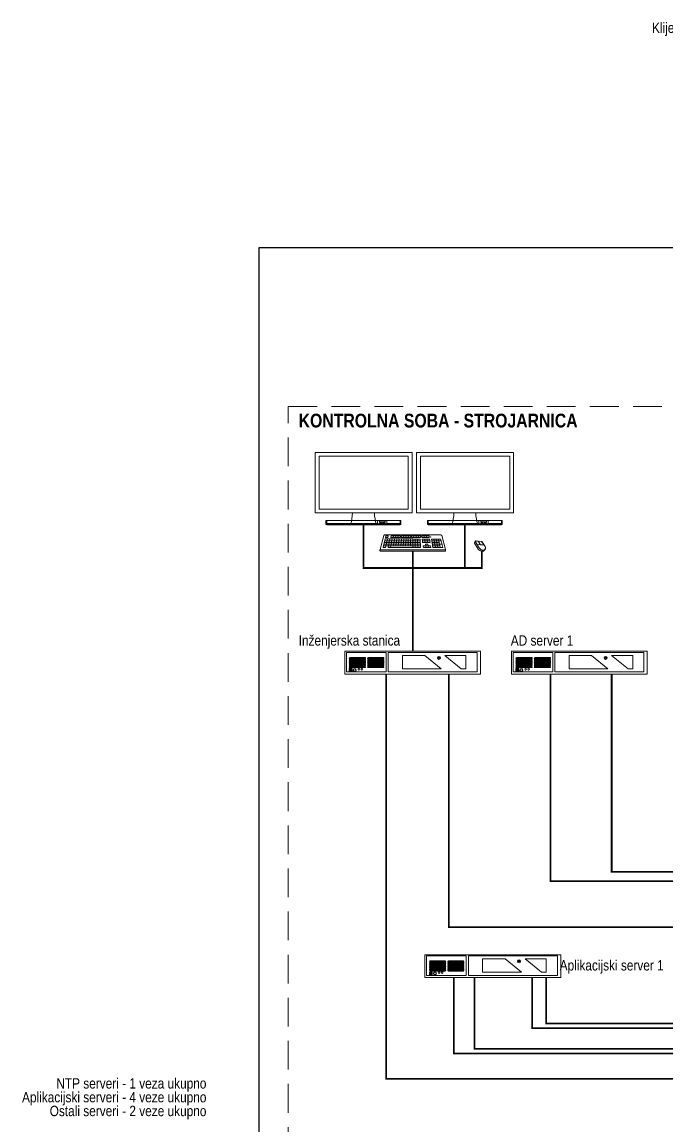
# Model space of a CAD drawing. Header units: inches. Extents: x 67248 to 85686, y -40174 to -31152.
# Drawn here: x 67248 to 68370, y -33457 to -31536 of the extents above; entities that cross this region are included whole.
import ezdxf

# ---------------------------------------------------------------- set-up
doc = ezdxf.new("R2010")
doc.units = ezdxf.units.IN
doc.header["$MEASUREMENT"] = 0
doc.linetypes.add('AUSGEZOGEN', pattern=[3, 1, 1, 1])
doc.linetypes.add('HIDDEN', pattern=[0.375, 0.25, -0.125])
doc.layers.add('! NO PLOT !', color=7, linetype='Continuous', true_color=0xff75dd, plot=False)
doc.layers.add('CP-TOPOLOGY - KVM netvork', color=7, linetype='Continuous', lineweight=20, true_color=0x4b66fb)
doc.layers.add('SI-TOPOLOGY-Ethernet', color=7, linetype='Continuous', lineweight=13, true_color=0x3cf000)
doc.layers.add('SI-General', color=7, linetype='Continuous', lineweight=5)
doc.layers.add('SI-TOPOLOGY-0.00', color=121, linetype='Continuous', lineweight=0)
doc.styles.add('OPIS', font='ARIALN.TTF')

# ---------------------------------------------------------------- blocks, each defined once
blk = doc.blocks.new('Tipkovnica')
at = {"linetype": 'AUSGEZOGEN'}
for p, q in [((-394.1, 49.76), (-395.53, 44.36)), ((-371.57, 49.76), (-370.14, 44.36)), ((-395.55, 44.22), (-395.55, 43.88)), ((-395.41, 44.29), (-370.26, 44.29)), ((-395.41, 43.74), (-370.26, 43.74)), ((-370.12, 44.22), (-370.12, 43.88))]:
    blk.add_line(p, q, dxfattribs=at)
at = {"lineweight": 5}
for p, q in [((-393.54, 48.45), (-394.19, 45.77)), ((-392.93, 50.02), (-393.78, 50.02)), ((-371.91, 50.02), (-393.76, 50.02)), ((-393.7, 47.78), (-392.77, 47.78)), ((-393.54, 48.45), (-392.62, 48.45)), ((-393.27, 49.68), (-393.43, 49.02)), ((-392.56, 49.02), (-393.43, 49.02)), ((-393.27, 49.68), (-392.41, 49.68)), ((-392.62, 48.45), (-393.22, 45.77)), ((-392.77, 47.78), (-391.85, 47.78)), ((-392.62, 48.45), (-391.72, 48.45)), ((-392.41, 49.68), (-392.56, 49.02)), ((-391.72, 48.45), (-392.26, 45.77)), ((-391.85, 47.78), (-382.76, 47.78)), ((-391.85, 47.78), (-382.79, 47.78)), ((-391.72, 48.45), (-388.12, 48.45)), ((-391.24, 49.68), (-391.4, 49.01)), ((-391.4, 49.01), (-390.48, 49.01)), ((-390.81, 48.45), (-391.3, 45.77)), ((-391.24, 49.68), (-390.33, 49.68)), ((-390.33, 49.68), (-390.48, 49.01)), ((-390.48, 49.01), (-389.55, 49.01)), ((-389.91, 48.45), (-390.34, 45.77)), ((-390.33, 49.68), (-389.42, 49.68)), ((-389.7, 47.79), (-388.78, 47.79)), ((-389.42, 49.68), (-389.55, 49.01)), ((-389.55, 49.01), (-387.72, 49.01)), ((-389.42, 49.68), (-387.61, 49.68)), ((-389.01, 48.45), (-389.39, 45.77)), ((-388.51, 49.68), (-388.64, 49.01)), ((-388.12, 48.45), (-388.44, 45.77)), ((-388.12, 48.45), (-387.22, 48.45)), ((-387.61, 49.68), (-387.72, 49.01)), ((-387.22, 48.45), (-387.49, 45.77)), ((-387.18, 49.68), (-387.28, 49.01)), ((-387.28, 49.01), (-383.65, 49.01)), ((-387.22, 48.45), (-382.75, 48.45)), ((-387.18, 49.68), (-385.38, 49.68)), ((-386.33, 48.45), (-386.54, 45.77)), ((-386.28, 49.68), (-386.37, 49.01)), ((-385.44, 48.45), (-385.6, 45.77)), ((-385.38, 49.68), (-385.46, 49.01)), ((-385.38, 49.68), (-384.49, 49.68)), ((-384.55, 48.45), (-384.65, 45.77)), ((-384.49, 49.68), (-384.55, 49.01)), ((-384.49, 49.68), (-383.6, 49.68)), ((-383.66, 48.45), (-383.71, 45.77)), ((-383.6, 49.68), (-383.65, 49.01)), ((-383.32, 49.67), (-383.37, 49)), ((-383.37, 49), (-379.75, 49)), ((-383.32, 49.67), (-379.74, 49.67)), ((-382.75, 48.46), (-382.8, 45.78)), ((-382.75, 48.44), (-382.8, 45.76)), ((-382.76, 47.77), (-381.85, 47.77)), ((-382.75, 48.44), (-381.84, 48.44)), ((-382.43, 49.67), (-382.47, 49)), ((-381.86, 48.42), (-381.86, 45.17)), ((-381.83, 47.77), (-380.92, 47.77)), ((-381.82, 48.44), (-380.91, 48.44)), ((-381.54, 49.67), (-381.56, 49)), ((-380.93, 48.44), (-380.84, 45.16)), ((-380.92, 47.77), (-379.97, 47.77)), ((-380.91, 48.44), (-380, 48.44)), ((-380.65, 49.67), (-380.66, 49)), ((-380, 48.44), (-379.85, 45.15)), ((-379.74, 49.67), (-379.75, 49)), ((-379.35, 49.65), (-379.3, 48.98)), ((-379.35, 49.65), (-376.51, 49.65)), ((-379.3, 48.98), (-376.41, 48.98)), ((-379.11, 48.43), (-379.06, 47.76)), ((-379.11, 48.43), (-376.31, 48.43)), ((-379.06, 47.76), (-376.21, 47.76)), ((-379.06, 47.76), (-379, 47.09)), ((-379.06, 47.76), (-376.22, 47.76)), ((-378.41, 49.65), (-378.34, 48.98)), ((-378.18, 48.43), (-378.11, 47.76)), ((-378.11, 47.76), (-378.04, 47.09)), ((-377.46, 49.65), (-377.38, 48.98)), ((-377.25, 48.43), (-377.16, 47.76)), ((-377.16, 47.76), (-377.08, 47.09)), ((-376.51, 49.65), (-376.41, 48.98)), ((-376.31, 48.43), (-376.22, 47.76)), ((-376.21, 47.76), (-376.12, 47.09)), ((-375.59, 48.44), (-374.68, 48.44)), ((-375.59, 48.44), (-375.46, 47.77)), ((-375.47, 47.78), (-374.56, 47.78)), ((-375.46, 47.78), (-375.21, 46.44)), ((-374.69, 48.44), (-374.55, 47.78)), ((-374.68, 48.44), (-373.77, 48.44)), ((-374.56, 47.78), (-374.14, 45.77)), ((-374.56, 47.78), (-373.66, 47.78)), ((-373.79, 48.44), (-373.65, 47.78)), ((-373.77, 48.44), (-372.9, 48.44)), ((-373.66, 47.78), (-372.74, 47.78)), ((-373.65, 47.78), (-373.19, 45.77)), ((-372.9, 48.44), (-372.73, 47.78)), ((-372.89, 48.44), (-371.98, 48.44)), ((-372.73, 47.78), (-372.24, 45.77)), ((-372.73, 47.78), (-371.82, 47.78)), ((-371.98, 48.44), (-371.82, 47.78)), ((-371.82, 47.78), (-371.17, 45.1)), ((-394.19, 45.76), (-394.33, 45.16)), ((-394.33, 45.16), (-393.36, 45.16)), ((-394.19, 45.77), (-382.8, 45.77)), ((-394.19, 45.77), (-382.83, 45.77)), ((-394.02, 46.44), (-382.79, 46.44)), ((-394.02, 46.44), (-382.83, 46.44)), ((-393.86, 47.11), (-392.92, 47.11)), ((-393.23, 45.76), (-393.36, 45.16)), ((-392.92, 47.11), (-391.99, 47.11)), ((-392.28, 45.76), (-392.4, 45.16)), ((-392.4, 45.16), (-382.94, 45.17)), ((-391.99, 47.11), (-382.77, 47.11)), ((-391.34, 45.76), (-391.41, 45.16)), ((-390.79, 47.12), (-389.85, 47.12)), ((-389.85, 47.12), (-388.91, 47.12)), ((-382.94, 45.17), (-381.9, 45.17)), ((-382.8, 45.76), (-382.81, 45.17)), ((-382.8, 45.76), (-381.89, 45.76)), ((-382.78, 46.43), (-381.87, 46.43)), ((-382.77, 47.1), (-381.86, 47.1)), ((-382.03, 46.43), (-381.87, 46.43)), ((-381.9, 45.17), (-380.97, 45.15)), ((-381.87, 45.76), (-380.96, 45.76)), ((-381.86, 46.43), (-380.95, 46.43)), ((-381.85, 47.1), (-380.94, 47.1)), ((-381.11, 46.43), (-380.95, 46.43)), ((-380.97, 45.15), (-379.85, 45.15)), ((-380.96, 45.76), (-379.87, 45.76)), ((-380.95, 46.43), (-379.91, 46.43)), ((-380.93, 47.1), (-379.94, 47.1)), ((-380.19, 46.43), (-380.04, 46.43)), ((-379, 47.09), (-376.12, 47.09)), ((-378.72, 45.79), (-375.87, 45.79)), ((-378.72, 45.79), (-378.67, 45.12)), ((-378.67, 45.12), (-375.78, 45.12)), ((-377.85, 46.47), (-376.91, 46.47)), ((-377.85, 46.46), (-377.78, 45.79)), ((-377.77, 45.79), (-377.71, 45.12)), ((-376.91, 46.46), (-376.83, 45.79)), ((-376.83, 45.79), (-376.74, 45.12)), ((-375.87, 45.79), (-375.78, 45.12)), ((-375.34, 47.11), (-372.57, 47.11)), ((-375.33, 47.11), (-375.09, 45.77)), ((-375.33, 47.11), (-374.42, 47.11)), ((-375.21, 46.44), (-372.4, 46.44)), ((-375.2, 46.44), (-372.44, 46.44)), ((-375.09, 45.77), (-374.96, 45.1)), ((-375.09, 45.77), (-372.27, 45.77)), ((-374.96, 45.1), (-372.07, 45.1)), ((-374.42, 47.11), (-373.51, 47.11)), ((-374.14, 45.77), (-374.01, 45.1)), ((-374.14, 45.77), (-372.24, 45.77)), ((-373.51, 47.11), (-372.6, 47.11)), ((-373.19, 45.77), (-373.04, 45.1)), ((-372.4, 46.44), (-371.5, 46.44)), ((-372.24, 45.77), (-372.07, 45.1)), ((-372.08, 45.1), (-371.17, 45.1))]:
    blk.add_line(p, q, dxfattribs=at)
at = {"linetype": 'AUSGEZOGEN'}
for centre, radius, start, end in [((-393.76, 49.67), 0.346, 90, 165.1594), ((-395, 44.22), 0.547, 165.1594, 180), ((-395.41, 44.15), 0.137, 90, 180), ((-395.41, 43.88), 0.137, 180, 270), ((-395.38, 44.42), 0.133, 178.6693, 270.654), ((-370.26, 44.15), 0.137, 0, 90), ((-370.26, 43.88), 0.137, 270, 0), ((-370.67, 44.22), 0.547, 0, 14.8406)]:
    blk.add_arc(centre, radius, start, end, dxfattribs=at)
at = {"lineweight": 5}
blk.add_arc((-371.91, 49.67), 0.346, 14.8406, 90, dxfattribs=at)
blk.add_point((-375.81, 49.28), dxfattribs=at)
blk = doc.blocks.new('Miš')
for p, q in [((-345.71, 49.19), (-345.91, 48.82)), ((-345.9, 48.68), (-344.85, 47.02)), ((-345.68, 49.17), (-345.72, 49.09)), ((-345.71, 49.06), (-344.61, 47.33)), ((-345.68, 49.07), (-345.19, 48.29)), ((-344.86, 49.17), (-345.59, 49.22)), ((-344.01, 49.13), (-345.58, 49.26)), ((-345.19, 48.29), (-345.2, 48.26)), ((-343.27, 48.11), (-345.2, 48.26)), ((-344.26, 48.22), (-345.19, 48.29)), ((-344.26, 48.22), (-344.86, 49.17)), ((-344.82, 49.16), (-344.84, 49.13)), ((-344.22, 48.22), (-344.82, 49.16)), ((-344.01, 49.1), (-344.82, 49.16)), ((-344.26, 48.22), (-344.28, 48.19)), ((-344.22, 48.22), (-344.24, 48.18)), ((-343.33, 48.14), (-344.22, 48.22)), ((-343.94, 49.05), (-343.33, 48.14)), ((-343.91, 49.07), (-343.01, 47.72)), ((-343.33, 48.14), (-343.35, 48.11))]:
    blk.add_line(p, q)
for centre, radius, start, end in [((-345.79, 48.75), 0.132, 152.0861, 212.3594), ((-345.59, 49.13), 0.132, 85.3198, 212.3594), ((-345.59, 49.13), 0.099, 85.3198, 212.3594), ((-344.02, 49), 0.132, 34.1349, 85.3198), ((-344.02, 49), 0.099, 33.6349, 85.3198), ((-343.3, 48.26), 1.98, 218.6118, 233.7981), ((-343.06, 48.57), 1.98, 218.6118, 233.7981), ((-343.64, 47.8), 1.41, 233.7981, 251.8488), ((-343.4, 48.1), 1.41, 233.7981, 251.8488), ((-343.77, 47.4), 0.987, 251.8488, 276.3151), ((-343.53, 47.7), 0.987, 251.8488, 276.3151), ((-343.73, 46.99), 0.573, 276.3151, 318.3115), ((-343.49, 47.29), 0.573, 276.3151, 340.9086), ((-340.34, 43.97), 3.96, 135.6638, 138.3115), ((-343.88, 47.43), 0.987, 315.6638, 346.9155), ((-343.56, 47.35), 0.66, 346.9155, 33.8051)]:
    blk.add_arc(centre, radius, start, end)
blk = doc.blocks.new('Monitor')
for p, q in [((-443.05, 14.74), (-423.45, 14.74)), ((-423.69, 13.57), (-442.8, 13.57))]:
    blk.add_line(p, q)
at = {"ltscale": 4.5}
for p, q in [((-442.8, 13.57), (-443.05, 14.74)), ((-423.45, 14.74), (-443.05, 14.74)), ((-443.05, 13.63), (-443.05, 14.74)), ((-423.45, 14.74), (-423.69, 13.57)), ((-423.45, 13.63), (-423.45, 14.74)), ((-423.45, 13.83), (-443.05, 13.83)), ((-423.45, 13.63), (-443.05, 13.63)), ((-442.8, 13.57), (-442.8, 13.63)), ((-423.69, 13.57), (-442.8, 13.57)), ((-429.08, 14.1), (-428.59, 14.1)), ((-428.59, 14.25), (-428.59, 14.1)), ((-428.1, 14.25), (-428.1, 14.1)), ((-428.1, 14.1), (-427.61, 14.1)), ((-423.69, 13.57), (-423.69, 13.63))]:
    blk.add_line(p, q, dxfattribs=at)
for points in [[(-445.85, 16.68), (-420.54, 16.68), (-420.54, 32.49), (-445.85, 32.49)], [(-444.87, 17.66), (-421.52, 17.66), (-421.52, 31.51), (-444.87, 31.51)], [(-429.11, 13.72), (-437.39, 13.72), (-437.39, 13.57), (-429.11, 13.57)]]:
    blk.add_lwpolyline(points, close=True)
for points in [[(-442.8, 13.96), (-429.57, 13.96), (-429.57, 14.67), (-442.8, 14.67)], [(-429.08, 14.67), (-427.61, 14.67), (-427.61, 14.38), (-429.08, 14.38)], [(-423.69, 13.96), (-427.12, 13.96), (-427.12, 14.67), (-423.69, 14.67)]]:
    blk.add_lwpolyline(points, close=True, dxfattribs=at)
blk.add_lwpolyline([(-430.39, 16.68), (-436.11, 16.68, -0.062381), (-436.61, 13.72), (-429.89, 13.72, -0.062381)], format="xyb", close=True)
for points in [[(-427.61, 14.1), (-427.61, 13.96), (-429.08, 13.96), (-429.08, 14.1)], [(-428.59, 14.25), (-428.1, 14.25)]]:
    blk.add_lwpolyline(points, dxfattribs=at)
blk = doc.blocks.new('Server')
at = {"linetype": 'Continuous'}
for p, q in [((-118.2, 0), (-118.2, 40)), ((-118.2, 40), (118.2, 40)), ((118.2, 40), (118.2, 0)), ((-115.5, 4), (-115.5, 38.1)), ((-115.5, 38.1), (-46.4, 38.1)), ((-108.9, 29.1), (-83.6, 29.1)), ((-108.9, 28), (-83.6, 28)), ((-83.6, 28), (-108.9, 28)), ((-108.9, 27), (-83.6, 27)), ((-108.9, 25.9), (-83.6, 25.9)), ((-83.6, 25.9), (-108.9, 25.9)), ((-108.9, 25), (-83.6, 25)), ((-108.9, 23.9), (-83.6, 23.9)), ((-83.6, 23.9), (-108.9, 23.9)), ((-108.9, 22.9), (-83.6, 22.9)), ((-108.9, 21.8), (-83.6, 21.8)), ((-83.6, 21.8), (-108.9, 21.8)), ((-108.9, 20.9), (-83.6, 20.9)), ((-108.9, 19.8), (-83.6, 19.8)), ((-83.6, 19.8), (-108.9, 19.8)), ((-77.1, 29.1), (-51.8, 29.1)), ((-77.1, 28), (-51.8, 28)), ((-51.8, 28), (-77.1, 28)), ((-77.1, 27), (-51.8, 27)), ((-77.1, 25.9), (-51.8, 25.9)), ((-51.8, 25.9), (-77.1, 25.9)), ((-77.1, 25), (-51.8, 25)), ((-77.1, 23.9), (-51.8, 23.9)), ((-51.8, 23.9), (-77.1, 23.9)), ((-77.1, 22.9), (-51.8, 22.9)), ((-77.1, 21.8), (-51.8, 21.8)), ((-51.8, 21.8), (-77.1, 21.8)), ((-77.1, 20.9), (-51.8, 20.9)), ((-77.1, 19.8), (-51.8, 19.8)), ((-51.8, 19.8), (-77.1, 19.8)), ((-46.4, 38.1), (-46.4, 4)), ((-42.5, 4), (-42.5, 38.1)), ((-42.5, 38.1), (112.3, 38.1)), ((-18, 32.5), (-18, 9.5)), ((21.1, 32.5), (-18, 32.5)), ((49.7, 9.5), (21.1, 32.5)), ((92.7, 32.5), (56, 32.5)), ((84.6, 9.5), (56, 32.5)), ((92.7, 9.5), (92.7, 32.5)), ((112.3, 38.1), (112.3, 4)), ((118.2, 0), (-118.2, 0)), ((-46.4, 4), (-115.5, 4)), ((-108.9, 18.8), (-83.6, 18.8)), ((-108.9, 17.7), (-83.6, 17.7)), ((-83.6, 17.7), (-108.9, 17.7)), ((-108.9, 16.8), (-83.6, 16.8)), ((-108.9, 15.6), (-83.6, 15.6)), ((-83.6, 15.6), (-108.9, 15.6)), ((-108.9, 14.7), (-83.6, 14.7)), ((-108.9, 13.6), (-83.6, 13.6)), ((-83.6, 13.6), (-108.9, 13.6)), ((-108.9, 12.6), (-83.6, 12.6)), ((-108.9, 11.5), (-83.6, 11.5)), ((-83.6, 11.5), (-108.9, 11.5)), ((-77.1, 18.8), (-51.8, 18.8)), ((-77.1, 17.7), (-51.8, 17.7)), ((-51.8, 17.7), (-77.1, 17.7)), ((-77.1, 16.8), (-51.8, 16.8)), ((-77.1, 15.6), (-51.8, 15.6)), ((-51.8, 15.6), (-77.1, 15.6)), ((-77.1, 14.7), (-51.8, 14.7)), ((-77.1, 13.6), (-51.8, 13.6)), ((-51.8, 13.6), (-77.1, 13.6)), ((-77.1, 12.6), (-51.8, 12.6)), ((-77.1, 11.5), (-51.8, 11.5)), ((-51.8, 11.5), (-77.1, 11.5)), ((112.3, 4), (-42.5, 4)), ((-18, 9.5), (49.7, 9.5)), ((84.6, 9.5), (92.7, 9.5))]:
    blk.add_line(p, q, dxfattribs=at)
for points in [[(43.6, 27.9), (43.6, 29.2), (47.6, 29.2), (47.6, 27.9)], [(-110.4, 9.8), (-105.6, 9.8), (-105.6, 7.9), (-110.4, 7.9)], [(-110.4, 7), (-105.6, 7), (-105.6, 5), (-110.4, 5)], [(-109.9, 9.3), (-106.1, 9.3), (-106.1, 8.9), (-109.9, 8.9)], [(-109.9, 6.4), (-106.1, 6.4), (-106.1, 6), (-109.9, 6)]]:
    blk.add_lwpolyline(points, close=True, dxfattribs=at)
for centre, radius in [((45.6, 28.5), 2.71), ((-100.9, 7.4), 2.52), ((-100.9, 7.4), 1.93), ((-93.6, 8.9), 1.49), ((-88.4, 8.9), 1.49)]:
    blk.add_circle(centre, radius, dxfattribs=at)
for centre, major_axis, start_param, end_param in [((-108.9, 28.5), (-1.46, 0), -1.570796, 1.570796), ((-108.9, 26.5), (-1.46, 0), -1.570796, 1.570796), ((-108.9, 24.4), (-1.46, 0), -1.570796, 1.570796), ((-108.9, 22.4), (1.46, 0), 1.570796, 4.712389), ((-108.9, 20.3), (-1.46, 0), -1.570796, 1.570796), ((-83.6, 28.5), (-1.46, 0), 1.570796, 4.712389), ((-83.6, 26.5), (-1.46, 0), 1.570796, 4.712389), ((-83.6, 24.4), (-1.46, 0), 1.570796, 4.712389), ((-83.6, 22.4), (-1.46, 0), 1.570796, 4.712389), ((-83.6, 20.3), (1.46, 0), 4.712389, 7.853982), ((-77.1, 28.5), (-1.46, 0), -1.570796, 1.570796), ((-77.1, 26.5), (-1.46, 0), -1.570796, 1.570796), ((-77.1, 24.4), (-1.46, 0), -1.570796, 1.570796), ((-77.1, 22.4), (1.46, 0), 1.570796, 4.712389), ((-77.1, 20.3), (-1.46, 0), -1.570796, 1.570796), ((-51.8, 28.5), (-1.46, 0), 1.570796, 4.712389), ((-51.8, 26.5), (-1.46, 0), 1.570796, 4.712389), ((-51.8, 24.4), (-1.46, 0), 1.570796, 4.712389), ((-51.8, 22.4), (-1.46, 0), 1.570796, 4.712389), ((-51.8, 20.3), (1.46, 0), 4.712389, 7.853982), ((-108.9, 18.3), (1.46, 0), 1.570796, 4.712389), ((-108.9, 16.2), (-1.46, 0), -1.570796, 1.570796), ((-108.9, 14.1), (1.46, 0), 1.570796, 4.712389), ((-108.9, 12.1), (-1.46, 0), -1.570796, 1.570796), ((-83.6, 18.3), (-1.46, 0), 1.570796, 4.712389), ((-83.6, 16.2), (1.46, 0), 4.712389, 7.853982), ((-83.6, 14.1), (-1.46, 0), 1.570796, 4.712389), ((-83.6, 12.1), (-1.46, 0), 1.570796, 4.712389), ((-77.1, 18.3), (1.46, 0), 1.570796, 4.712389), ((-77.1, 16.2), (-1.46, 0), -1.570796, 1.570796), ((-77.1, 14.1), (1.46, 0), 1.570796, 4.712389), ((-77.1, 12.1), (-1.46, 0), -1.570796, 1.570796), ((-51.8, 18.3), (-1.46, 0), 1.570796, 4.712389), ((-51.8, 16.2), (1.46, 0), 4.712389, 7.853982), ((-51.8, 14.1), (-1.46, 0), 1.570796, 4.712389), ((-51.8, 12.1), (-1.46, 0), 1.570796, 4.712389)]:
    blk.add_ellipse(centre, major_axis=major_axis, ratio=0.382015, start_param=start_param, end_param=end_param, dxfattribs=at)

msp = doc.modelspace()

# ---------------------------------------------------------------- linework, layer by layer
at = {"layer": '! NO PLOT !'}
msp.add_lwpolyline([(67659.7, -35013), (70239.7, -35013), (70239.7, -34551), (72339.7, -34551), (72339.7, -31929), (67659.7, -31929), (67659.7, -35013)], dxfattribs=at)
at = {"layer": 'CP-TOPOLOGY - KVM netvork', "ltscale": 0.01, "const_width": 3, "flags": 128}
for points in [[(67841.8, -32411.1), (67841.8, -32486.2), (68047.9, -32486.2), (68047.9, -32457.1)], [(68018.2, -32411.1), (68018.2, -32486.2), (67927.5, -32486.2), (67927.5, -32456.8)], [(67927.5, -32486.2), (67927.5, -32631.1)]]:
    msp.add_lwpolyline(points, dxfattribs=at)
at = {"layer": 'SI-General', "linetype": 'HIDDEN', "ltscale": 200}
msp.add_lwpolyline([(67711, -32205), (70397.8, -32205), (70397.8, -33659.1), (67711, -33659.1)], close=True, dxfattribs=at)
at = {"layer": 'SI-TOPOLOGY-Ethernet', "const_width": 3}
for points in [[(67881.1, -32671.1), (67881.1, -33375.1), (68806.6, -33375.1), (68806.6, -33419.1)], [(67990.5, -32671.1), (67990.5, -33111.1), (69371.7, -33111.1), (69371.7, -33419.1)], [(68167.3, -32671.1), (68167.3, -33031.1), (68850.6, -33031.1), (68850.6, -33419.1)], [(68273.7, -32671.1), (68273.7, -33015.1), (69393.7, -33015.1), (69393.7, -33419.1)], [(67998.9, -33199.1), (67998.9, -33331.1), (68824.6, -33331.1), (68824.6, -33419.1)], [(68034.8, -33199.1), (68034.8, -33323.1), (68832.6, -33323.1), (68832.6, -33419.1)], [(68135.2, -33199.1), (68135.2, -33287.1), (69345.7, -33287.1), (69345.7, -33419.1)], [(68159.7, -33199.1), (68159.7, -33279.1), (69353.7, -33279.1), (69353.7, -33419.1)]]:
    msp.add_lwpolyline(points, dxfattribs=at)

# ---------------------------------------------------------------- block references
at = {"layer": 'SI-TOPOLOGY-0.00'}
for name, p, xscale, yscale, zscale in [('Monitor', (70725.5, -32501.4), 6.656000000000001, 6.656000000000001, 6.656000000000001), ('Monitor', (70901.9, -32501.4), 6.656000000000001, 6.656000000000001, 6.656000000000001), ('Tipkovnica', (69642.6, -32652.7), 4.48, 4.48, 4.48), ('Miš', (70248.7, -32754.2), 6.4, 6.4, 6.4)]:
    msp.add_blockref(name, p, dxfattribs=dict(at, xscale=xscale, yscale=yscale, zscale=zscale))
for p in [(67927.5, -32671.1), (68217.6, -32671.1), (68067, -33199.1)]:
    msp.add_blockref('Server', p, dxfattribs=at)

# ---------------------------------------------------------------- texts
at = {"layer": 'SI-General', "width": 522.54, "line_spacing_factor": 0.8, "style": 'OPIS'}
for s, insert, char_height, attachment_point in [('Klijent 1', (68417.3, -31537), 18, 3), ('{\\fArial Narrow|b1|i0|c238|p34;\\H1.2x;KONTROLNA SOBA - STROJARNICA}', (67728.9, -32217.6), 20, 1), ('Inženjerska stanica', (67905.6, -32603.2), 18, 3), ('AD server 1', (68207, -32603.3), 18, 3), ('Aplikacijski server 1', (68364.3, -33168.6), 18, 3), ('NTP serveri - 1 veza ukupno^JAplikacijski serveri - 4 veze ukupno^JOstali serveri - 2 veze ukupno', (67568.5, -33374.1), 18, 3)]:
    msp.add_mtext(s, dxfattribs=dict(at, insert=insert, char_height=char_height, attachment_point=attachment_point))

doc.saveas('drawing.dxf')
